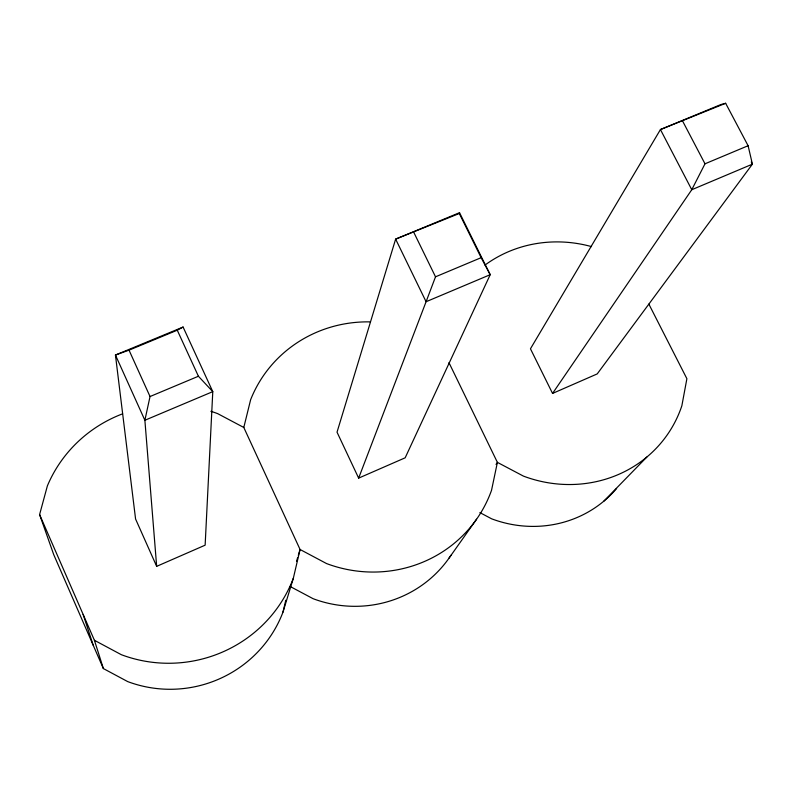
<?xml version="1.0" encoding="UTF-8"?>
<svg xmlns="http://www.w3.org/2000/svg" width="792" height="792" viewBox="0 0 792 792"><rect width="100%" height="100%" fill="white"/><g stroke="black" fill="none" stroke-linecap="round" stroke-linejoin="round"><path stroke-width="1.19" d="M183.091 327.047L177.269 330.205L198.406 376.25L212.781 391.644L144.877 420.265L115.444 355.034L129.027 350.163L150.035 396.535L144.877 420.265L156.667 566.349L205.138 545.173L212.781 391.644L183.091 327.047L115.444 355.034L135.581 519.027L156.667 566.349M122.592 413.83A132.155 129.017 -8.5 0 0 47.381 485.872L39.6 514.572L53.737 554.667L103.366 668.567L127.67 681.585A119.473 117.097 -12.8 0 0 282.982 612.137L285.783 600.237M282.982 612.137L293.317 578.328L300.069 549.49L243.797 427.472L217.701 413.652A132.155 129.017 -8.5 0 0 210.89 411.296M243.797 427.472L250.638 399.693A128.7 124.562 20.9 0 1 369.854 321.879M358.647 478.12L426.086 301.722L490.198 274.695L481.14 257.677L459.291 213.503L459.528 212.682L395.634 239.115L337.026 432.175L358.647 478.12L405.167 457.806L490.198 274.695L459.528 212.682M296.545 561.251L297.604 557.726M298.307 555.37L300.069 549.49L326.552 563.567A128.7 124.562 20.9 0 0 491.535 490.288L497.396 462.37L448.975 362.687M481.14 257.677L435.521 276.814L426.086 301.722L395.634 239.115L459.291 213.503M748.103 145.728L704.999 163.805L691.772 189.724L552.549 393.426L530.452 348.787L660.439 129.551L720.888 104.544L725.65 103.287L748.103 145.728L752.4 164.162L597.217 373.913L552.549 393.426M496.04 464.419L497.396 462.37L523.433 476.111A126.374 119.424 31.1 0 0 681.862 405.752L686.892 378.705L648.866 304.118M449.005 558.162L476.556 519.235M603.801 501.188L646.866 457.024M150.035 396.535L198.406 376.25M129.027 350.163L177.269 330.205M751.252 161.994L752.4 164.162L691.772 189.724L660.439 129.551L725.65 103.287M479.873 512.592L491.664 518.829A114.642 109.276 31.8 0 0 616.602 488.486M290.218 586.526L313.068 598.683A116.543 113.543 20.9 0 0 451.004 555.212M39.6 514.572L94.416 640.292L121.354 654.707A132.155 129.017 -8.5 0 0 293.317 578.328M682.625 121.087L704.999 163.805M413.78 232.333L435.521 276.814M83.14 614.434L93.169 645.163M94.416 640.292L103.366 668.567M485.001 265.072A126.374 119.424 31.1 0 1 591.515 246.609"/></g></svg>
